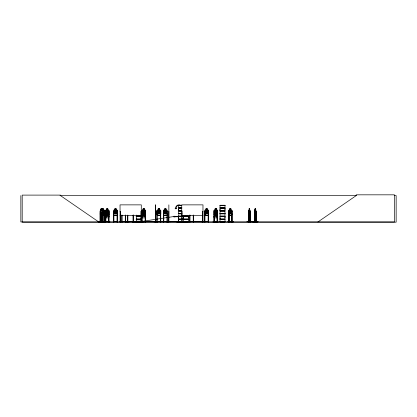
<?xml version="1.0" encoding="UTF-8"?>
<svg xmlns="http://www.w3.org/2000/svg" width="417" height="417" viewBox="0 0 417 417"><rect width="100%" height="100%" fill="white"/><g stroke="black" fill="none" stroke-linecap="round" stroke-linejoin="round"><path stroke-width="0.63" d="M181.802 210.637L178.674 210.637L178.679 209.417M183.662 218.998L183.642 216.553M188.625 217.778L188.625 216.553L178.674 216.553M220.014 218.998L220.014 216.553L224.987 216.553L224.982 218.998L220.014 218.998L220.02 217.778M220.014 210.637L220.014 208.198L224.987 208.198L224.982 210.637L220.014 210.637L220.02 209.417M224.982 217.778L224.982 216.553M224.982 209.417L224.982 208.198M125.778 221.745L125.699 221.563M129.765 221.745L125.715 221.896L125.658 215.073M153.451 221.75L160.342 221.672M170.788 221.745L163.798 221.672M249.903 215.334L250.064 210.522L249.595 210.064M255.871 215.334L256.028 214.036M136.203 221.943L142.207 221.672M178.664 214.63L178.664 221.849M101.951 210.116L101.967 208.755L101.07 208.755L101.07 210.064M102.54 210.116L101.93 210.064M102.546 210.059L102.843 210.575L102.493 210.064M246.869 221.75L252.04 221.75M252.838 221.75L258.003 221.75L252.838 221.896M102.499 215.334L102.832 214.036M102.556 215.334L102.853 210.517M98.594 221.917L109.89 221.75L108.071 221.922M101.477 221.943L101.383 215.073M104.005 210.064L104.417 210.522L104.396 214.036L103.989 215.292L100.492 215.292M104.015 215.334L104.396 214.036M231.982 214.03L231.617 215.292L229.089 215.292L228.725 214.036L229.084 215.334L231.664 215.334M231.643 215.334L232.045 214.036M105.897 217.882L108.623 217.882L108.983 216.574L108.999 210.522L108.571 210.064M108.623 217.882L109.019 216.579M108.582 215.334L108.999 214.036M217.064 215.292L217.45 214.03M217.512 214.036L217.09 215.334L214.343 215.334L214.004 214.036M214.359 217.841L213.947 216.579L214.328 217.882L217.09 217.882L217.45 216.574M217.09 217.882L217.492 216.579M249.945 215.334L248.803 215.334L248.699 210.528L249.168 210.064M254.651 221.948L254.813 210.064M254.818 210.105L254.625 210.528M145.184 217.841L145.658 216.579L145.215 217.882L142.254 217.882L141.869 216.579L142.296 217.841M145.199 215.334L145.642 214.036L145.168 215.292L142.265 215.292M160.743 214.03L160.305 215.292L157.298 215.292L156.907 214.03L156.907 210.549L157.282 210.064L158.173 210.064M167.342 214.036L166.894 215.334L163.824 215.334L163.422 214.036M206.003 208.797L207.228 208.797L207.228 210.105L207.88 210.543L207.875 212.983L207.223 214.03L206.003 214.03L205.346 212.983L205.346 210.543L206.003 210.105L205.956 208.755L207.27 208.755L207.27 210.064L208.114 210.064L208.578 210.522L208.578 214.036L208.093 215.292L205.086 215.292M208.578 214.036L208.125 215.334L205.055 215.334L204.653 214.036L204.653 210.528L205.07 210.064L205.962 210.064M227.625 221.75L233.181 221.75L230.997 221.948M104.307 221.922L104.417 210.522M214.838 221.917L213.035 221.922L218.466 221.917M133.664 221.917L132.491 221.922M141.212 221.917L146.158 221.75M142.067 221.943L142.088 221.563M121.754 215.073L121.717 221.729M189.605 221.75L189.672 215.073M204.591 221.729L204.627 211.325L204.987 211.325L204.945 221.948M102.723 211.737C103.082 209.741 104.464 210.543 102.963 212.039C104.443 213.582 103.145 214.406 102.744 212.321M107.268 212.336C106.83 214.161 105.35 214.036 106.992 212.034C105.438 210.429 106.856 209.824 107.273 211.784C107.55 209.741 109.072 210.517 107.471 212.039C109.405 214.646 107.159 213.473 107.258 212.389M204.971 215.052L207.468 210.064M215.751 211.737C216.131 209.746 217.601 210.538 216.001 212.039C217.627 213.619 216.183 214.401 215.766 212.321C215.386 214.406 213.874 213.613 215.521 212.034C213.843 210.397 215.547 209.855 215.678 211.784M103.286 214.03L103.833 212.983L103.833 210.543L103.286 210.105L103.26 208.797L102.233 208.797M100.518 210.064L100.205 210.528L100.2 221.948L100.273 221.563M100.523 210.105L100.236 214.036L100.513 215.334M228.751 221.948L228.725 210.528L229.074 210.064L229.845 210.064M229.095 210.064L228.725 210.528M105.928 212.607L105.579 213.092L105.908 212.607L106.716 212.607M105.835 221.948L105.798 211.325L105.418 211.325L105.418 221.948L105.501 210.528L105.892 210.064L106.679 210.064M105.918 217.882L105.543 216.579L105.522 210.528L105.908 210.105L108.571 210.105M214.338 212.607L213.947 213.077L214.359 212.654L217.059 212.654L217.45 213.087M142.28 212.607L141.869 213.077L142.296 212.654L145.194 212.654M163.464 210.549L163.855 210.105L166.863 210.105M101.128 210.105L100.695 210.543L100.695 212.983L101.128 214.03L101.936 214.03L102.368 212.983L102.368 210.543L101.936 210.105M215.177 212.654L214.593 213.087L214.593 215.526L215.177 216.574L216.277 216.574L216.866 215.526L216.866 213.087L216.277 212.654M143.167 212.654L142.541 213.087L142.541 215.526L143.167 216.574L144.345 216.574L144.975 215.526L144.975 213.087L144.345 212.654M317.931 221.948L356.212 195.604L356.212 194.828L394.487 194.828L394.487 221.948L20.85 221.948L20.85 195.604M163.302 221.922L163.355 221.563M181.619 221.922L181.687 221.563M220.004 213.488L224.992 213.587M220.014 221.844L220.014 219.488L224.987 219.488L224.987 221.844L220.004 221.943M143.005 221.26L174.009 216.501M59.985 195.604L356.41 195.604M394.195 195.604L396.15 195.604L396.15 222.172L22.195 222.172L22.195 195.104L60.475 195.104L60.475 195.604L98.751 221.948M178.669 205.253L181.807 205.253M220.009 205.253L224.992 205.253M181.807 205.352L178.669 205.341L178.679 207.708L181.802 207.708M178.679 205.498L181.802 205.498M220.02 205.498L224.982 205.498M178.638 207.875L181.812 207.875M219.983 207.875L225.024 207.875M178.638 208.026L181.812 208.026M219.983 208.026L225.024 208.026M181.802 208.198L178.674 208.198L178.674 210.637M102.196 210.064L102.196 208.755L103.322 208.755L103.286 210.105M213.947 221.948L214.004 210.528L214.374 210.064L215.172 210.064L215.151 208.755L216.34 208.755L216.303 210.105M255.6 208.755L255.095 208.755L254.876 210.543L254.928 221.948M101.096 208.797L101.936 208.797M106.7 208.797L107.8 208.797M114.894 208.797L116.114 208.797L116.114 210.105L116.765 210.543L116.765 212.983L116.114 214.03L114.894 214.03L114.237 212.983L114.237 210.543L114.894 210.105L114.847 208.755L116.155 208.755L116.155 210.064L117.005 210.064L117.464 210.522L117.464 214.036L117.015 215.334L113.945 215.334L113.544 214.036L113.977 215.292L116.984 215.292M158.215 208.797L159.435 208.797L159.435 210.105L160.092 210.543L160.092 212.983L159.435 214.03L158.215 214.03L157.563 212.983L157.563 210.543L158.215 210.105L158.173 208.755L159.482 208.755L159.482 210.064L160.326 210.064L160.785 210.522L160.785 214.036L160.337 215.334L157.266 215.334L156.865 214.036M165.992 208.797L164.772 208.797L164.772 210.105L164.121 210.543L164.121 212.983L164.772 214.03L165.992 214.03L166.649 212.983L166.649 210.543L165.992 210.105L166.039 208.755L164.731 208.755L164.731 210.064L163.839 210.064L163.422 210.528L163.438 221.948M215.193 208.797L216.303 208.797M229.856 208.797L230.909 208.797M249.142 208.797L249.621 208.797M255.11 208.797L255.585 208.797M255.188 209.016L255.465 209.016L255.188 209.454M100.481 210.064L101.138 210.064M103.296 210.064L104.031 210.064M107.821 210.064L108.592 210.064M114.847 210.064L113.956 210.064L113.544 210.528L113.518 221.948L113.476 221.563L113.919 221.563M166.039 210.064L166.883 210.064L167.342 210.522L167.342 221.948M216.324 210.064L217.101 210.064L217.512 210.522L217.533 221.948M230.919 210.064L231.654 210.064L232.045 210.522L232.081 221.948L232.118 221.563L231.67 221.563M254.771 210.064L255.131 210.064M255.558 210.064L255.902 210.064M100.492 210.105L104.015 210.105M113.977 210.105L116.984 210.105M142.265 210.105L145.184 210.105M157.298 210.105L160.305 210.105M205.086 210.105L208.099 210.105L208.531 210.543L208.49 221.948M217.08 210.105L214.374 210.105L214.025 210.549L214.093 221.948M229.089 210.105L231.638 210.105M248.813 210.105L249.934 210.105M254.782 210.105L255.897 210.105M102.796 210.522L102.785 221.948M108.978 210.522L108.92 221.948M232.019 210.522L231.961 221.948M248.699 210.528L248.688 221.948M101.128 210.543L101.936 210.543M102.259 210.543L103.286 210.543L103.286 212.983M178.638 210.809L181.812 210.809M219.983 210.809L225.024 210.809M178.638 210.96L181.812 210.96M219.983 210.96L225.024 210.96M181.802 211.132L178.674 211.132L178.674 213.483L181.802 213.421L178.627 213.54L181.807 213.587M106.695 211.299L107.867 211.299M102.42 211.325L102.759 211.325M104.359 211.325L103.979 211.325L104.021 221.948M107.831 211.346L106.731 211.346L106.752 212.654L106.158 213.087L106.158 215.526L106.731 216.574L107.81 216.574L108.384 215.526L108.384 213.087L107.81 212.654M108.941 211.325L108.556 211.325L108.556 212.571M113.518 211.325L113.877 211.325L113.919 221.948M117.422 211.325L117.062 211.325L117.021 221.948M120.028 211.325L120.393 211.325L120.435 221.948M141.285 211.325L140.925 211.325L140.883 221.948M141.785 211.325L142.171 211.325M143.167 211.346L144.355 211.346M145.246 211.325L145.246 221.948L145.21 211.325L145.59 211.325L145.507 221.948M155.374 211.325L155.64 211.325M156.839 211.325L157.199 211.325L157.157 221.948M160.383 211.325L160.743 211.325M163.396 211.325L163.756 211.325L163.798 221.948M167.3 211.325L166.941 211.325L166.899 221.948M168.864 211.325L168.729 221.948M181.729 211.325L182.088 211.325L182.13 221.948M202.985 211.325L202.626 211.325L202.584 221.948M208.531 211.325L208.166 211.325L208.13 221.948M213.984 211.325L214.364 211.325L214.343 221.948M215.162 211.346L216.277 211.346M217.533 211.325L217.153 211.325L217.111 221.948M228.725 211.325L229.105 211.325L229.136 221.948M232.081 211.325L231.706 211.325L231.67 221.948M248.688 211.325L248.834 221.948M107.847 212.607L108.613 212.607L109.019 213.071L108.576 212.654M142.27 212.607L143.14 212.607L143.125 211.299L144.397 211.299L144.355 212.654M144.386 212.607L145.21 212.607M214.322 212.607L215.141 212.607L215.12 211.299L216.314 211.299L216.298 212.607L217.075 212.607M105.928 212.654L108.597 212.654M101.128 212.983L101.936 212.983M145.642 213.071L145.199 212.607M217.471 213.071L217.059 212.607M220.02 213.421L224.982 213.421L224.982 211.132L220.014 211.132L220.014 213.483L224.992 213.483M178.669 213.702L181.807 213.702M178.679 213.853L181.802 213.853M220.02 213.853L224.982 213.853M105.522 214.036L105.882 215.334L108.602 215.334M141.843 214.036L142.244 215.334L145.21 215.334M248.657 214.036L248.845 215.334M255.908 215.334L254.766 215.334L254.662 214.036M105.887 215.292L108.571 215.292M166.863 215.292L163.855 215.292L163.464 214.03M214.374 215.292L217.08 215.292M248.813 215.292L249.934 215.292M254.782 215.292L255.897 215.292M100.471 215.334L104.041 215.334M120.028 215.495L141.285 215.495M181.729 215.495L202.985 215.495M136.213 216.063L140.852 216.063M178.674 216.063L188.63 216.063M136.177 216.235L140.883 216.235M178.638 216.235L188.661 216.235M219.983 216.235L225.024 216.235M136.177 216.387L140.883 216.387M178.638 216.387L188.661 216.387M219.983 216.387L225.024 216.387M174.895 216.522L178.215 216.522M105.543 216.579L105.949 217.841M136.213 216.553L140.852 216.553M174.895 216.746L178.215 216.746M136.213 218.998L140.852 218.998M178.674 218.998L188.63 218.998L188.63 216.553M136.177 219.165L140.883 219.165M178.638 219.165L188.661 219.165M219.983 219.165L225.024 219.165M136.177 219.316L140.883 219.316M178.638 219.316L188.661 219.316M219.983 219.316L225.024 219.316M136.213 219.488L140.852 219.488M178.674 219.488L188.63 219.488L188.63 221.844L176.792 221.907L188.625 221.776M136.255 221.344L143.005 221.344M100.064 221.563L100.466 221.563M101.42 221.563L100.971 221.563L100.971 221.948L101.008 215.073M102.796 221.563L102.394 221.563L102.394 221.948M105.381 221.563L105.835 221.563M108.519 221.563L108.978 221.563M117.021 221.563L117.516 221.922M204.585 221.563L205.028 221.563L205.028 221.948M208.13 221.563L208.573 221.563L208.594 221.917M213.947 221.563L214.406 221.563L214.406 221.948M217.111 221.563L217.57 221.563M229.142 221.563L228.688 221.563L228.693 221.948M248.662 221.563L248.965 221.948L248.949 214.447M249.929 221.563L250.247 221.563M254.625 221.563L254.943 221.563M255.897 221.563L256.215 221.563M113.919 221.672L117.021 221.672M122.155 221.672L125.256 221.672M190.074 221.672L193.175 221.672M205.028 221.672L208.13 221.672M257.998 221.729L252.848 221.948M136.218 221.776L142.28 221.948M220.02 221.776L224.982 221.776M109.9 221.917L108.019 221.729M133.669 221.896L132.517 221.896L137.547 221.917M203.048 221.917L203.027 221.563L119.987 221.563L120.002 221.948M231.044 221.922L233.186 221.917M193.655 221.917L193.618 221.563M160.853 221.922L160.785 221.563M141.353 221.917L141.327 221.563M136.552 221.922L136.62 221.563L136.625 221.948M104.26 221.917L104.281 211.325M101.258 221.917L101.263 221.563M107.8 210.105L108.378 210.543L108.378 212.983L107.8 214.03L106.721 214.03L106.142 212.983L106.142 210.543L106.721 210.105L106.658 208.755L107.841 208.755L107.779 210.105M217.08 210.064L217.471 210.543L217.471 221.948M249.58 210.105L249.814 212.983L249.58 214.03L249.142 214.03L249.126 208.755L249.637 208.755L249.621 210.105M255.866 210.064L256.038 221.948L256.106 221.563M249.898 210.064L250.091 221.948L250.054 221.563M104.38 221.927L104.391 221.563L103.942 221.563L103.948 221.948M254.876 212.983L255.11 214.03L255.543 214.03L255.543 208.797M100.262 214.03L100.523 215.292M254.641 214.03L254.808 215.334M256.189 221.948L256.184 211.325L255.913 221.948L255.902 221.563M255.558 208.755L255.585 210.105M255.131 208.755L255.147 210.105M254.787 211.325L254.797 221.948M254.73 221.563L254.771 221.948M250.221 221.948L250.216 211.325L249.945 221.948M248.767 221.563L248.767 221.948M231.779 211.325L231.836 221.948M229.845 208.755L229.856 210.105L229.308 210.543L229.308 212.983L229.856 214.03L230.882 214.03L231.435 212.983L231.435 210.543L230.882 210.105L230.945 208.755L229.819 208.755L229.819 210.064M229.027 211.325L228.98 221.948M228.803 211.325L228.803 221.948M217.419 221.563L217.419 221.948M217.267 221.563L217.257 221.948M217.21 211.325L217.174 221.948M216.282 208.797L216.282 210.105L216.866 210.543L216.866 212.983L216.282 214.03L215.193 214.03L214.609 212.983L214.609 210.543L215.193 210.105L215.172 208.755M214.87 221.948L213.061 221.896M214.26 221.563L214.249 221.948M208.208 221.563L208.208 221.948M204.669 221.563L204.669 221.948M202.943 221.948L202.985 204.867L181.729 204.867L181.77 221.948M202.824 221.62L202.824 221.948M202.667 221.563L202.667 221.948M202.047 221.62L202.047 221.948M193.577 215.073L193.535 221.948M193.217 215.073L193.259 221.948M193.175 221.563L193.175 221.948M190.074 221.563L190.074 221.948M190.032 215.073L189.99 221.948M189.714 221.563L189.714 221.948M183.657 216.553L183.642 218.998M183.642 219.488L183.657 221.844M182.047 221.563L181.974 221.948M178.559 216.418L178.559 221.948M178.215 216.329L178.215 216.939M174.895 216.136L174.895 217.132M174.009 216.136L174.009 217.132M168.864 204.867L168.869 221.948M167.259 221.563L167.259 221.948M166.982 221.563L166.982 221.948M163.714 221.563L163.714 221.948M160.743 210.543L160.769 221.948M160.383 211.325L160.342 221.948M157.24 221.563L157.24 221.948M156.881 221.563L156.881 221.948M156.865 210.528L156.813 221.948M155.656 221.563L155.656 221.948L155.635 204.867M155.515 211.325L155.499 221.948M155.458 221.563L155.405 221.948L155.374 204.867M154.545 221.62L154.545 221.948M145.59 221.948L145.632 210.522L145.189 210.064L144.371 210.064L144.381 208.755L143.109 208.755L143.12 210.064L142.249 210.064L141.843 210.528L141.879 216.579M143.005 221.948L143.005 221.177L136.255 221.177L136.255 221.948M142.134 211.325L142.176 221.948M141.869 221.563L141.874 221.948M141.822 211.325L141.78 221.948M141.749 221.563L141.749 221.948M141.248 221.948L141.285 204.867L120.028 204.867L120.096 221.948M140.967 221.563L140.967 221.948M136.917 221.563L136.953 221.948M136.823 221.563L136.88 221.948M136.531 215.073L136.489 221.948M133.179 215.073L133.231 221.948M133.143 215.073L133.101 221.948M127.977 221.62L127.977 221.948M127.863 221.563L127.878 221.948M127.842 215.162L127.837 221.948M127.701 215.162L127.701 221.948M127.659 221.563L127.659 221.948M125.34 221.563L125.335 221.948M125.298 215.073L125.256 221.948M122.155 221.563L122.155 221.948M122.113 215.073L122.113 221.948M121.795 221.563L121.795 221.948M120.873 221.62L120.873 221.948M120.351 221.563L120.346 221.948M117.422 210.543L117.38 221.948M117.104 221.563L117.104 221.948M113.836 221.563L113.836 221.948M108.873 211.325L108.873 221.948M108.821 221.563L108.821 221.948M108.675 221.563L108.665 221.948M108.623 211.325L108.582 221.948M108.556 217.575L108.519 221.948M105.736 211.325L105.736 212.571M105.736 216.949L105.772 221.948M105.689 221.563L105.678 221.948M105.527 221.563L105.537 221.948M104.057 211.325L104.104 221.948M102.655 213.822L102.655 221.948M102.598 221.563L102.582 221.948M102.525 211.325L102.499 221.948M102.42 213.822L102.415 221.948M102.222 208.755L102.259 210.105M101.93 208.755L101.962 215.334M101.31 215.073L101.341 221.948M101.102 208.755L101.128 215.334M101.138 221.563L101.128 221.948M100.461 221.948L100.434 211.325L100.096 211.325L100.09 221.948M100.33 213.822L100.356 221.948M180.629 205.279A3.346 3.346 0 0 0 175.609 208.177L175.051 208.177L175.854 208.953L176.667 208.177L176.104 208.177A2.794 2.794 0 0 1 178.179 205.477M249.825 213.54L249.418 212.321L249.006 213.54L249.319 212.034L249.048 210.517L249.58 210.543L249.58 212.983L249.142 212.983L249.152 210.528L249.413 211.737C250.2 208.521 249.199 212.821 249.825 213.54M255.793 213.54L255.381 212.321L254.98 213.593L255.282 212.034L255.016 210.517L255.543 210.543L255.543 212.983L255.11 212.983L255.095 210.512L255.376 211.737C256.163 208.521 255.168 212.821 255.793 213.54M231.367 213.54L230.992 213.546L230.408 212.321C229.991 214.39 228.667 213.619 230.174 212.034L229.486 210.538L230.387 211.737C230.747 209.741 232.128 210.543 230.627 212.039L231.367 213.54M108.305 216.089L107.914 216.095L107.305 214.864C106.867 216.934 105.48 216.173 107.06 214.578C105.532 213.092 106.893 212.289 107.284 214.281C107.659 212.289 109.108 213.087 107.534 214.588L108.305 216.089M216.731 216.089L216.329 216.095L215.709 214.864C215.24 216.949 213.869 216.162 215.459 214.578C213.9 213.092 215.287 212.289 215.688 214.281C216.069 212.289 217.549 213.082 215.943 214.588L216.731 216.089M144.84 213.54L144.407 213.546L143.74 212.321C143.26 214.307 141.707 213.89 143.469 212.034C141.248 209.402 144.167 210.773 143.672 211.815C144.105 210.001 145.736 210.048 143.995 212.039L144.84 213.54M144.876 216.089L144.47 216.126L143.776 214.864C143.302 216.929 141.78 216.183 143.511 214.578C141.843 213.082 143.328 212.295 143.756 214.281C144.167 212.295 145.752 213.071 144.027 214.588L144.876 216.089M116.645 213.54L116.202 213.546L115.509 212.321C115.014 214.296 113.403 213.905 115.228 212.034C113.497 210.533 115.04 209.751 115.488 211.737C115.983 209.855 117.542 210.251 115.77 212.039L116.645 213.54M159.972 213.54L159.523 213.546L158.83 212.321C158.335 214.296 156.724 213.905 158.554 212.034C156.818 210.533 158.361 209.751 158.809 211.737C159.304 209.855 160.863 210.251 159.091 212.039L159.972 213.54M166.529 213.54L166.107 213.582L165.387 212.321C164.824 214.312 163.323 213.885 165.111 212.034C163.375 210.533 164.923 209.751 165.367 211.737C165.862 209.855 167.42 210.251 165.648 212.039L166.529 213.54M207.755 213.54L207.338 213.582L206.618 212.321C206.05 214.312 204.554 213.885 206.337 212.034C204.606 210.533 206.149 209.751 206.597 211.737C207.087 209.855 208.651 210.251 206.879 212.039L207.755 213.54M133.492 221.927L133.523 215.073L133.487 221.948M144.97 212.983L144.339 214.03L143.161 214.03L142.531 212.983L142.531 210.543L143.161 210.105L143.151 208.797L144.339 208.797L144.339 210.105L144.97 210.543L144.97 212.983M224.992 205.352L220.009 205.346L220.02 207.708L224.987 207.708L224.987 205.352M101.795 209.016L101.274 209.016L101.274 209.454L101.795 209.454L101.795 209.016M103.098 209.016L102.441 209.016L102.441 209.454L103.098 209.454L103.098 209.016M107.607 209.016L106.914 209.016L106.914 209.454L107.607 209.454L107.607 209.016M115.895 209.016L115.113 209.016L115.113 209.454L115.895 209.454L115.895 209.016M144.131 209.016L143.37 209.016L143.37 209.454L144.131 209.454L144.131 209.016M159.216 209.016L158.434 209.016L158.434 209.454L159.216 209.454L159.216 209.016M165.773 209.016L164.991 209.016L164.991 209.454L165.773 209.454L165.773 209.016M207.009 209.016L206.222 209.016L206.222 209.454L207.009 209.454L207.009 209.016M216.089 209.016L215.386 209.016L215.386 209.454L216.089 209.454L216.089 209.016M230.7 209.016L230.043 209.016L230.043 209.454L230.7 209.454L230.7 209.016M249.502 209.016L249.22 209.454L249.502 209.016M107.8 210.543L106.721 210.543L106.721 212.983L107.8 212.983L107.8 210.543M116.114 210.543L114.894 210.543L114.894 212.983L116.114 212.983L116.114 210.543M144.339 210.543L143.161 210.543L143.161 212.983L144.339 212.983L144.339 210.543M159.435 210.543L158.215 210.543L158.215 212.983L159.435 212.983L159.435 210.543M165.992 210.543L164.772 210.543L164.772 212.983L165.992 212.983L165.992 210.543M207.228 210.543L206.003 210.543L206.003 212.983L207.228 212.983L207.223 210.543M216.282 210.543L215.193 210.543L215.193 212.983L216.282 212.983L216.282 210.543M230.882 210.543L229.856 210.543L229.856 212.983L230.882 212.983L230.882 210.543M107.617 211.565L106.924 211.565L106.924 211.998L107.617 211.998L107.617 211.565M144.136 211.565L143.38 211.565L143.38 211.998L144.136 211.998L144.136 211.565M216.079 211.565L215.375 211.565L215.375 211.998L216.079 211.998L216.079 211.565M107.81 213.087L106.731 213.087L106.731 215.526L107.81 215.526L107.81 213.087M144.345 213.087L143.167 213.087L143.167 215.526L144.345 215.526L144.345 213.087M216.277 213.087L215.177 213.087L215.177 215.526L216.277 215.526L216.277 213.087M224.992 213.702L220.009 213.713L220.02 216.063L224.987 216.063L224.987 213.713"/></g></svg>
